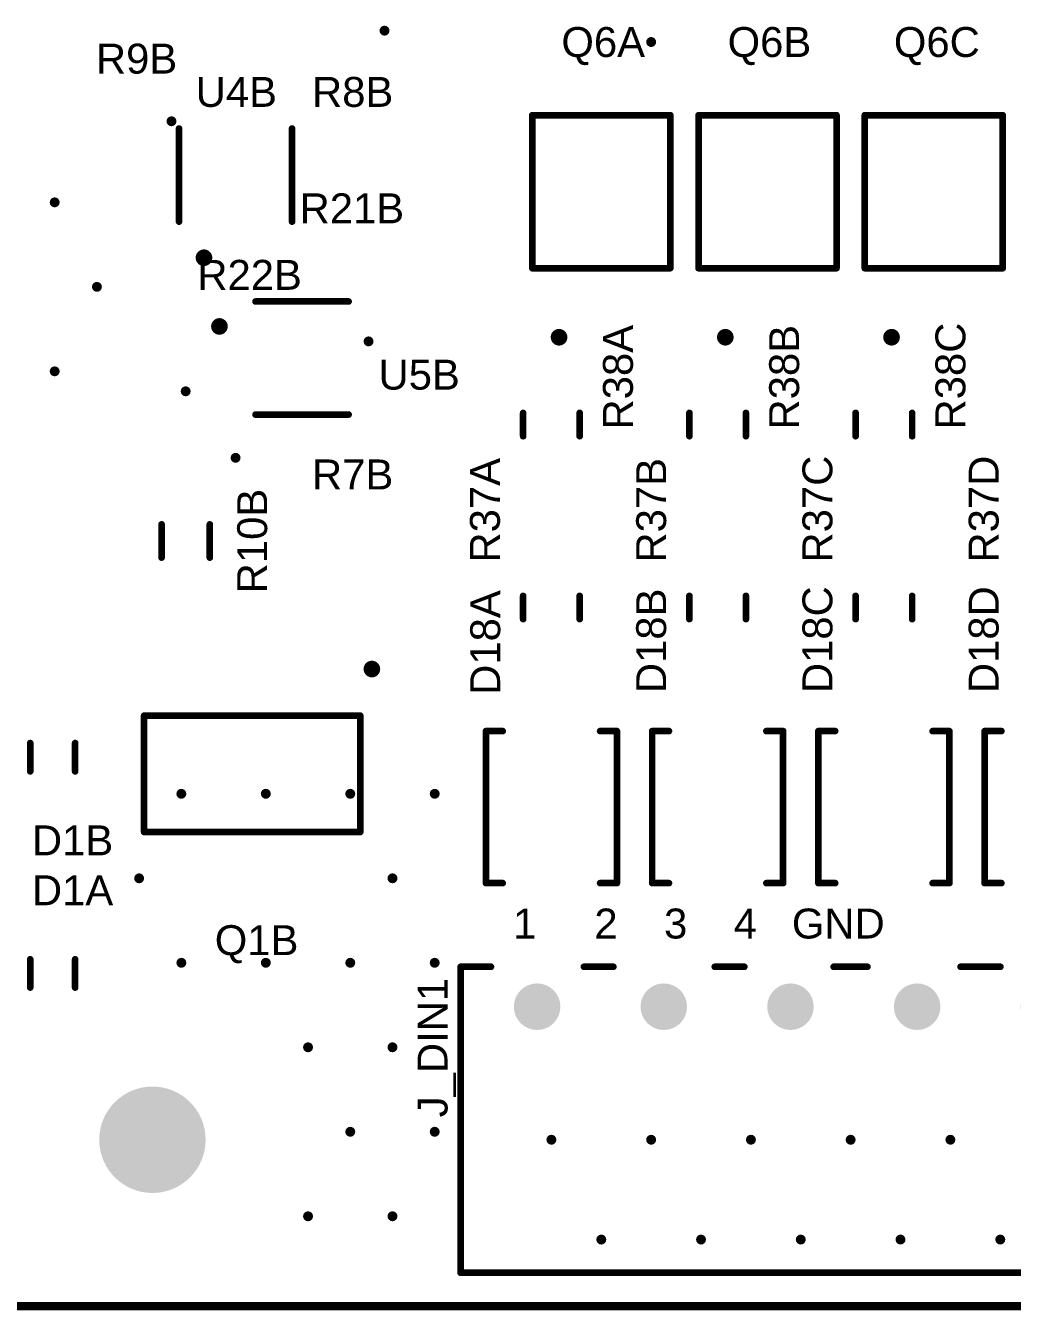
# Model space of a CAD drawing. Header units: inches. Extents: x 10 to 190, y 10 to 91.
# Drawn here: x 98.19 to 127.86, y 9.87 to 48.49 of the extents above; entities that cross this region are included whole.
import ezdxf

# ---------------------------------------------------------------- set-up
doc = ezdxf.new("R2010")
doc.units = ezdxf.units.IN
for name, color, linetype in [('Board Outline', 216, 'Continuous'), ('Pad Holes', 156, 'Continuous'), ('Top Overlay', 2, 'Continuous'), ('Via Holes', 16, 'Continuous')]:
    doc.layers.add(name, color=color, linetype=linetype)
doc.styles.add('Arial', font='', dxfattribs={"height": 0.2})
doc.styles.get('Arial').set_extended_font_data('Arial')

# ---------------------------------------------------------------- blocks, each defined once
blk = doc.blocks.new('FP_LTV_356T_D_MFG_63')
at = {"layer": 'Top Overlay'}
for points in [[(-2.3, 2.075, 0.2, 0.2, 0), (2.3, 2.075, 0.2, 0.2, 0)], [(-2.3, 2.075, 0.2, 0.2, 0), (-2.3, -2.075, 0.2, 0.2, 0)], [(2.3, 2.075, 0.2, 0.2, 0), (2.3, -2.075, 0.2, 0.2, 0)], [(-2.3, -2.075, 0.2, 0.2, 0), (2.3, -2.075, 0.2, 0.2, 0)]]:
    blk.add_lwpolyline(points, format="xyseb", dxfattribs=at)
for points in [[(-2.35, 2.075, 0.1, 0.1, 1), (-2.25, 2.075, 0.1, 0.1, 1)], [(-2.35, 2.075, 0.1, 0.1, 1), (-2.25, 2.075, 0.1, 0.1, 1)], [(2.25, 2.075, 0.1, 0.1, 1), (2.35, 2.075, 0.1, 0.1, 1)], [(2.25, 2.075, 0.1, 0.1, 1), (2.35, 2.075, 0.1, 0.1, 1)], [(-4.25, 1.27, 0.25, 0.25, 1), (-4.5, 1.27, 0.25, 0.25, 1)], [(-4.563, 1.27, 0.125, 0.125, 1), (-4.438, 1.27, 0.125, 0.125, 1)], [(-4.312, 1.27, 0.125, 0.125, 1), (-4.187, 1.27, 0.125, 0.125, 1)], [(-2.35, -2.075, 0.1, 0.1, 1), (-2.25, -2.075, 0.1, 0.1, 1)], [(-2.35, -2.075, 0.1, 0.1, 1), (-2.25, -2.075, 0.1, 0.1, 1)], [(2.25, -2.075, 0.1, 0.1, 1), (2.35, -2.075, 0.1, 0.1, 1)], [(2.25, -2.075, 0.1, 0.1, 1), (2.35, -2.075, 0.1, 0.1, 1)]]:
    blk.add_lwpolyline(points, format="xyseb", close=True, dxfattribs=at)
blk = doc.blocks.new('FP_LTV_356T_D_MFG_64')
at = {"layer": 'Top Overlay'}
for points in [[(-2.3, 2.075, 0.2, 0.2, 0), (-2.3, -2.075, 0.2, 0.2, 0)], [(-2.3, 2.075, 0.2, 0.2, 0), (2.3, 2.075, 0.2, 0.2, 0)], [(2.3, 2.075, 0.2, 0.2, 0), (2.3, -2.075, 0.2, 0.2, 0)], [(-2.3, -2.075, 0.2, 0.2, 0), (2.3, -2.075, 0.2, 0.2, 0)]]:
    blk.add_lwpolyline(points, format="xyseb", dxfattribs=at)
for points in [[(-2.35, 2.075, 0.1, 0.1, 1), (-2.25, 2.075, 0.1, 0.1, 1)], [(-2.35, 2.075, 0.1, 0.1, 1), (-2.25, 2.075, 0.1, 0.1, 1)], [(2.25, 2.075, 0.1, 0.1, 1), (2.35, 2.075, 0.1, 0.1, 1)], [(2.25, 2.075, 0.1, 0.1, 1), (2.35, 2.075, 0.1, 0.1, 1)], [(-4.25, 1.27, 0.25, 0.25, 1), (-4.5, 1.27, 0.25, 0.25, 1)], [(-4.563, 1.27, 0.125, 0.125, 1), (-4.438, 1.27, 0.125, 0.125, 1)], [(-4.312, 1.27, 0.125, 0.125, 1), (-4.187, 1.27, 0.125, 0.125, 1)], [(-2.35, -2.075, 0.1, 0.1, 1), (-2.25, -2.075, 0.1, 0.1, 1)], [(-2.35, -2.075, 0.1, 0.1, 1), (-2.25, -2.075, 0.1, 0.1, 1)], [(2.25, -2.075, 0.1, 0.1, 1), (2.35, -2.075, 0.1, 0.1, 1)], [(2.25, -2.075, 0.1, 0.1, 1), (2.35, -2.075, 0.1, 0.1, 1)]]:
    blk.add_lwpolyline(points, format="xyseb", close=True, dxfattribs=at)
blk = doc.blocks.new('FP_LTV_356T_D_MFG_65')
at = {"layer": 'Top Overlay'}
for points in [[(-2.3, 2.075, 0.2, 0.2, 0), (-2.3, -2.075, 0.2, 0.2, 0)], [(-2.3, 2.075, 0.2, 0.2, 0), (2.3, 2.075, 0.2, 0.2, 0)], [(2.3, 2.075, 0.2, 0.2, 0), (2.3, -2.075, 0.2, 0.2, 0)], [(-2.3, -2.075, 0.2, 0.2, 0), (2.3, -2.075, 0.2, 0.2, 0)]]:
    blk.add_lwpolyline(points, format="xyseb", dxfattribs=at)
for points in [[(-2.35, 2.075, 0.1, 0.1, 1), (-2.25, 2.075, 0.1, 0.1, 1)], [(-2.35, 2.075, 0.1, 0.1, 1), (-2.25, 2.075, 0.1, 0.1, 1)], [(2.25, 2.075, 0.1, 0.1, 1), (2.35, 2.075, 0.1, 0.1, 1)], [(2.25, 2.075, 0.1, 0.1, 1), (2.35, 2.075, 0.1, 0.1, 1)], [(-4.25, 1.27, 0.25, 0.25, 1), (-4.5, 1.27, 0.25, 0.25, 1)], [(-4.563, 1.27, 0.125, 0.125, 1), (-4.438, 1.27, 0.125, 0.125, 1)], [(-4.312, 1.27, 0.125, 0.125, 1), (-4.187, 1.27, 0.125, 0.125, 1)], [(-2.35, -2.075, 0.1, 0.1, 1), (-2.25, -2.075, 0.1, 0.1, 1)], [(-2.35, -2.075, 0.1, 0.1, 1), (-2.25, -2.075, 0.1, 0.1, 1)], [(2.25, -2.075, 0.1, 0.1, 1), (2.35, -2.075, 0.1, 0.1, 1)], [(2.25, -2.075, 0.1, 0.1, 1), (2.35, -2.075, 0.1, 0.1, 1)]]:
    blk.add_lwpolyline(points, format="xyseb", close=True, dxfattribs=at)
blk = doc.blocks.new('FP_SMBJ30CAHE3_52_MFG_70')
at = {"layer": 'Top Overlay'}
for points in [[(-2.285, 1.465, 0.2, 0.2, 0), (-2.285, 1.97, 0.2, 0.2, 0)], [(2.285, 1.97, 0.2, 0.2, 0), (-2.285, 1.97, 0.2, 0.2, 0)], [(2.285, 1.465, 0.2, 0.2, 0), (2.285, 1.97, 0.2, 0.2, 0)], [(-2.285, -1.97, 0.2, 0.2, 0), (-2.285, -1.465, 0.2, 0.2, 0)], [(2.285, -1.97, 0.2, 0.2, 0), (2.285, -1.465, 0.2, 0.2, 0)], [(2.285, -1.97, 0.2, 0.2, 0), (-2.285, -1.97, 0.2, 0.2, 0)]]:
    blk.add_lwpolyline(points, format="xyseb", dxfattribs=at)
for points in [[(-2.335, 1.97, 0.1, 0.1, 1), (-2.235, 1.97, 0.1, 0.1, 1)], [(-2.335, 1.97, 0.1, 0.1, 1), (-2.235, 1.97, 0.1, 0.1, 1)], [(2.235, 1.97, 0.1, 0.1, 1), (2.335, 1.97, 0.1, 0.1, 1)], [(2.235, 1.97, 0.1, 0.1, 1), (2.335, 1.97, 0.1, 0.1, 1)], [(-2.335, 1.465, 0.1, 0.1, 1), (-2.235, 1.465, 0.1, 0.1, 1)], [(2.235, 1.465, 0.1, 0.1, 1), (2.335, 1.465, 0.1, 0.1, 1)], [(-2.335, -1.465, 0.1, 0.1, 1), (-2.235, -1.465, 0.1, 0.1, 1)], [(2.235, -1.465, 0.1, 0.1, 1), (2.335, -1.465, 0.1, 0.1, 1)], [(-2.335, -1.97, 0.1, 0.1, 1), (-2.235, -1.97, 0.1, 0.1, 1)], [(-2.335, -1.97, 0.1, 0.1, 1), (-2.235, -1.97, 0.1, 0.1, 1)], [(2.235, -1.97, 0.1, 0.1, 1), (2.335, -1.97, 0.1, 0.1, 1)], [(2.235, -1.97, 0.1, 0.1, 1), (2.335, -1.97, 0.1, 0.1, 1)]]:
    blk.add_lwpolyline(points, format="xyseb", close=True, dxfattribs=at)
blk = doc.blocks.new('FP_SMBJ30CAHE3_52_MFG_71')
at = {"layer": 'Top Overlay'}
for points in [[(-2.285, 1.465, 0.2, 0.2, 0), (-2.285, 1.97, 0.2, 0.2, 0)], [(2.285, 1.97, 0.2, 0.2, 0), (-2.285, 1.97, 0.2, 0.2, 0)], [(2.285, 1.465, 0.2, 0.2, 0), (2.285, 1.97, 0.2, 0.2, 0)], [(-2.285, -1.97, 0.2, 0.2, 0), (-2.285, -1.465, 0.2, 0.2, 0)], [(2.285, -1.97, 0.2, 0.2, 0), (2.285, -1.465, 0.2, 0.2, 0)], [(2.285, -1.97, 0.2, 0.2, 0), (-2.285, -1.97, 0.2, 0.2, 0)]]:
    blk.add_lwpolyline(points, format="xyseb", dxfattribs=at)
for points in [[(-2.335, 1.97, 0.1, 0.1, 1), (-2.235, 1.97, 0.1, 0.1, 1)], [(-2.335, 1.97, 0.1, 0.1, 1), (-2.235, 1.97, 0.1, 0.1, 1)], [(2.235, 1.97, 0.1, 0.1, 1), (2.335, 1.97, 0.1, 0.1, 1)], [(2.235, 1.97, 0.1, 0.1, 1), (2.335, 1.97, 0.1, 0.1, 1)], [(-2.335, 1.465, 0.1, 0.1, 1), (-2.235, 1.465, 0.1, 0.1, 1)], [(2.235, 1.465, 0.1, 0.1, 1), (2.335, 1.465, 0.1, 0.1, 1)], [(-2.335, -1.465, 0.1, 0.1, 1), (-2.235, -1.465, 0.1, 0.1, 1)], [(2.235, -1.465, 0.1, 0.1, 1), (2.335, -1.465, 0.1, 0.1, 1)], [(-2.335, -1.97, 0.1, 0.1, 1), (-2.235, -1.97, 0.1, 0.1, 1)], [(-2.335, -1.97, 0.1, 0.1, 1), (-2.235, -1.97, 0.1, 0.1, 1)], [(2.235, -1.97, 0.1, 0.1, 1), (2.335, -1.97, 0.1, 0.1, 1)], [(2.235, -1.97, 0.1, 0.1, 1), (2.335, -1.97, 0.1, 0.1, 1)]]:
    blk.add_lwpolyline(points, format="xyseb", close=True, dxfattribs=at)
blk = doc.blocks.new('FP_SMBJ30CAHE3_52_MFG_72')
at = {"layer": 'Top Overlay'}
for points in [[(-2.285, 1.465, 0.2, 0.2, 0), (-2.285, 1.97, 0.2, 0.2, 0)], [(2.285, 1.97, 0.2, 0.2, 0), (-2.285, 1.97, 0.2, 0.2, 0)], [(2.285, 1.465, 0.2, 0.2, 0), (2.285, 1.97, 0.2, 0.2, 0)], [(-2.285, -1.97, 0.2, 0.2, 0), (-2.285, -1.465, 0.2, 0.2, 0)], [(2.285, -1.97, 0.2, 0.2, 0), (2.285, -1.465, 0.2, 0.2, 0)], [(2.285, -1.97, 0.2, 0.2, 0), (-2.285, -1.97, 0.2, 0.2, 0)]]:
    blk.add_lwpolyline(points, format="xyseb", dxfattribs=at)
for points in [[(-2.335, 1.97, 0.1, 0.1, 1), (-2.235, 1.97, 0.1, 0.1, 1)], [(-2.335, 1.97, 0.1, 0.1, 1), (-2.235, 1.97, 0.1, 0.1, 1)], [(2.235, 1.97, 0.1, 0.1, 1), (2.335, 1.97, 0.1, 0.1, 1)], [(2.235, 1.97, 0.1, 0.1, 1), (2.335, 1.97, 0.1, 0.1, 1)], [(-2.335, 1.465, 0.1, 0.1, 1), (-2.235, 1.465, 0.1, 0.1, 1)], [(2.235, 1.465, 0.1, 0.1, 1), (2.335, 1.465, 0.1, 0.1, 1)], [(-2.335, -1.465, 0.1, 0.1, 1), (-2.235, -1.465, 0.1, 0.1, 1)], [(2.235, -1.465, 0.1, 0.1, 1), (2.335, -1.465, 0.1, 0.1, 1)], [(-2.335, -1.97, 0.1, 0.1, 1), (-2.235, -1.97, 0.1, 0.1, 1)], [(-2.335, -1.97, 0.1, 0.1, 1), (-2.235, -1.97, 0.1, 0.1, 1)], [(2.235, -1.97, 0.1, 0.1, 1), (2.335, -1.97, 0.1, 0.1, 1)], [(2.235, -1.97, 0.1, 0.1, 1), (2.335, -1.97, 0.1, 0.1, 1)]]:
    blk.add_lwpolyline(points, format="xyseb", close=True, dxfattribs=at)
blk = doc.blocks.new('FP_SMBJ30CAHE3_52_MFG_73')
at = {"layer": 'Top Overlay'}
for points in [[(-2.285, 1.465, 0.2, 0.2, 0), (-2.285, 1.97, 0.2, 0.2, 0)], [(2.285, 1.97, 0.2, 0.2, 0), (-2.285, 1.97, 0.2, 0.2, 0)], [(2.285, 1.465, 0.2, 0.2, 0), (2.285, 1.97, 0.2, 0.2, 0)], [(-2.285, -1.97, 0.2, 0.2, 0), (-2.285, -1.465, 0.2, 0.2, 0)], [(2.285, -1.97, 0.2, 0.2, 0), (2.285, -1.465, 0.2, 0.2, 0)], [(2.285, -1.97, 0.2, 0.2, 0), (-2.285, -1.97, 0.2, 0.2, 0)]]:
    blk.add_lwpolyline(points, format="xyseb", dxfattribs=at)
for points in [[(-2.335, 1.97, 0.1, 0.1, 1), (-2.235, 1.97, 0.1, 0.1, 1)], [(-2.335, 1.97, 0.1, 0.1, 1), (-2.235, 1.97, 0.1, 0.1, 1)], [(2.235, 1.97, 0.1, 0.1, 1), (2.335, 1.97, 0.1, 0.1, 1)], [(2.235, 1.97, 0.1, 0.1, 1), (2.335, 1.97, 0.1, 0.1, 1)], [(-2.335, 1.465, 0.1, 0.1, 1), (-2.235, 1.465, 0.1, 0.1, 1)], [(2.235, 1.465, 0.1, 0.1, 1), (2.335, 1.465, 0.1, 0.1, 1)], [(-2.335, -1.465, 0.1, 0.1, 1), (-2.235, -1.465, 0.1, 0.1, 1)], [(2.235, -1.465, 0.1, 0.1, 1), (2.335, -1.465, 0.1, 0.1, 1)], [(-2.335, -1.97, 0.1, 0.1, 1), (-2.235, -1.97, 0.1, 0.1, 1)], [(-2.335, -1.97, 0.1, 0.1, 1), (-2.235, -1.97, 0.1, 0.1, 1)], [(2.235, -1.97, 0.1, 0.1, 1), (2.335, -1.97, 0.1, 0.1, 1)], [(2.235, -1.97, 0.1, 0.1, 1), (2.335, -1.97, 0.1, 0.1, 1)]]:
    blk.add_lwpolyline(points, format="xyseb", close=True, dxfattribs=at)
blk = doc.blocks.new('FP_C04_091_OT_IPC_A_76')
at = {"layer": 'Top Overlay'}
for points in [[(-1.4, 1.7, 0.2, 0.2, 0), (1.4, 1.7, 0.2, 0.2, 0)], [(-1.4, -1.7, 0.2, 0.2, 0), (1.4, -1.7, 0.2, 0.2, 0)]]:
    blk.add_lwpolyline(points, format="xyseb", dxfattribs=at)
for points in [[(-1.45, 1.7, 0.1, 0.1, 1), (-1.35, 1.7, 0.1, 0.1, 1)], [(1.35, 1.7, 0.1, 0.1, 1), (1.45, 1.7, 0.1, 0.1, 1)], [(-2.36, 0.95, 0.25, 0.25, 1), (-2.61, 0.95, 0.25, 0.25, 1)], [(-2.673, 0.95, 0.125, 0.125, 1), (-2.548, 0.95, 0.125, 0.125, 1)], [(-2.423, 0.95, 0.125, 0.125, 1), (-2.298, 0.95, 0.125, 0.125, 1)], [(-1.45, -1.7, 0.1, 0.1, 1), (-1.35, -1.7, 0.1, 0.1, 1)], [(1.35, -1.7, 0.1, 0.1, 1), (1.45, -1.7, 0.1, 0.1, 1)]]:
    blk.add_lwpolyline(points, format="xyseb", close=True, dxfattribs=at)
blk = doc.blocks.new('FP_C04_091_OT_IPC_A_88')
at = {"layer": 'Top Overlay'}
for points in [[(-1.4, 1.7, 0.2, 0.2, 0), (1.4, 1.7, 0.2, 0.2, 0)], [(-1.4, -1.7, 0.2, 0.2, 0), (1.4, -1.7, 0.2, 0.2, 0)]]:
    blk.add_lwpolyline(points, format="xyseb", dxfattribs=at)
for points in [[(-1.45, 1.7, 0.1, 0.1, 1), (-1.35, 1.7, 0.1, 0.1, 1)], [(1.35, 1.7, 0.1, 0.1, 1), (1.45, 1.7, 0.1, 0.1, 1)], [(-2.36, 0.95, 0.25, 0.25, 1), (-2.61, 0.95, 0.25, 0.25, 1)], [(-2.673, 0.95, 0.125, 0.125, 1), (-2.548, 0.95, 0.125, 0.125, 1)], [(-2.423, 0.95, 0.125, 0.125, 1), (-2.298, 0.95, 0.125, 0.125, 1)], [(-1.45, -1.7, 0.1, 0.1, 1), (-1.35, -1.7, 0.1, 0.1, 1)], [(1.35, -1.7, 0.1, 0.1, 1), (1.45, -1.7, 0.1, 0.1, 1)]]:
    blk.add_lwpolyline(points, format="xyseb", close=True, dxfattribs=at)
blk = doc.blocks.new('RESC3216X70X50ML20T25_118')
at = {"layer": 'Top Overlay'}
for points in [[(-0.35, 0.85, 0.2, 0.2, 0), (0.35, 0.85, 0.2, 0.2, 0)], [(-0.35, -0.85, 0.2, 0.2, 0), (0.35, -0.85, 0.2, 0.2, 0)]]:
    blk.add_lwpolyline(points, format="xyseb", dxfattribs=at)
for points in [[(-0.4, 0.85, 0.1, 0.1, 1), (-0.3, 0.85, 0.1, 0.1, 1)], [(0.3, 0.85, 0.1, 0.1, 1), (0.4, 0.85, 0.1, 0.1, 1)], [(-0.4, -0.85, 0.1, 0.1, 1), (-0.3, -0.85, 0.1, 0.1, 1)], [(0.3, -0.85, 0.1, 0.1, 1), (0.4, -0.85, 0.1, 0.1, 1)]]:
    blk.add_lwpolyline(points, format="xyseb", close=True, dxfattribs=at)
blk = doc.blocks.new('RESC3216X70X50ML20T25_119')
at = {"layer": 'Top Overlay'}
for points in [[(-0.35, 0.85, 0.2, 0.2, 0), (0.35, 0.85, 0.2, 0.2, 0)], [(-0.35, -0.85, 0.2, 0.2, 0), (0.35, -0.85, 0.2, 0.2, 0)]]:
    blk.add_lwpolyline(points, format="xyseb", dxfattribs=at)
for points in [[(-0.4, 0.85, 0.1, 0.1, 1), (-0.3, 0.85, 0.1, 0.1, 1)], [(0.3, 0.85, 0.1, 0.1, 1), (0.4, 0.85, 0.1, 0.1, 1)], [(-0.4, -0.85, 0.1, 0.1, 1), (-0.3, -0.85, 0.1, 0.1, 1)], [(0.3, -0.85, 0.1, 0.1, 1), (0.4, -0.85, 0.1, 0.1, 1)]]:
    blk.add_lwpolyline(points, format="xyseb", close=True, dxfattribs=at)
blk = doc.blocks.new('RESC3216X70X50ML20T25_120')
at = {"layer": 'Top Overlay'}
for points in [[(-0.35, 0.85, 0.2, 0.2, 0), (0.35, 0.85, 0.2, 0.2, 0)], [(-0.35, -0.85, 0.2, 0.2, 0), (0.35, -0.85, 0.2, 0.2, 0)]]:
    blk.add_lwpolyline(points, format="xyseb", dxfattribs=at)
for points in [[(-0.4, 0.85, 0.1, 0.1, 1), (-0.3, 0.85, 0.1, 0.1, 1)], [(0.3, 0.85, 0.1, 0.1, 1), (0.4, 0.85, 0.1, 0.1, 1)], [(-0.4, -0.85, 0.1, 0.1, 1), (-0.3, -0.85, 0.1, 0.1, 1)], [(0.3, -0.85, 0.1, 0.1, 1), (0.4, -0.85, 0.1, 0.1, 1)]]:
    blk.add_lwpolyline(points, format="xyseb", close=True, dxfattribs=at)
blk = doc.blocks.new('RESC3216X70X50ML20T25_122')
at = {"layer": 'Top Overlay'}
for points in [[(-0.35, 0.85, 0.2, 0.2, 0), (0.35, 0.85, 0.2, 0.2, 0)], [(-0.35, -0.85, 0.2, 0.2, 0), (0.35, -0.85, 0.2, 0.2, 0)]]:
    blk.add_lwpolyline(points, format="xyseb", dxfattribs=at)
for points in [[(-0.4, 0.85, 0.1, 0.1, 1), (-0.3, 0.85, 0.1, 0.1, 1)], [(0.3, 0.85, 0.1, 0.1, 1), (0.4, 0.85, 0.1, 0.1, 1)], [(-0.4, -0.85, 0.1, 0.1, 1), (-0.3, -0.85, 0.1, 0.1, 1)], [(0.3, -0.85, 0.1, 0.1, 1), (0.4, -0.85, 0.1, 0.1, 1)]]:
    blk.add_lwpolyline(points, format="xyseb", close=True, dxfattribs=at)
blk = doc.blocks.new('RESC3216X70X50ML20T25_123')
at = {"layer": 'Top Overlay'}
for points in [[(-0.35, 0.85, 0.2, 0.2, 0), (0.35, 0.85, 0.2, 0.2, 0)], [(-0.35, -0.85, 0.2, 0.2, 0), (0.35, -0.85, 0.2, 0.2, 0)]]:
    blk.add_lwpolyline(points, format="xyseb", dxfattribs=at)
for points in [[(-0.4, 0.85, 0.1, 0.1, 1), (-0.3, 0.85, 0.1, 0.1, 1)], [(0.3, 0.85, 0.1, 0.1, 1), (0.4, 0.85, 0.1, 0.1, 1)], [(-0.4, -0.85, 0.1, 0.1, 1), (-0.3, -0.85, 0.1, 0.1, 1)], [(0.3, -0.85, 0.1, 0.1, 1), (0.4, -0.85, 0.1, 0.1, 1)]]:
    blk.add_lwpolyline(points, format="xyseb", close=True, dxfattribs=at)
blk = doc.blocks.new('RESC3216X70X50ML20T25_124')
at = {"layer": 'Top Overlay'}
for points in [[(-0.35, 0.85, 0.2, 0.2, 0), (0.35, 0.85, 0.2, 0.2, 0)], [(-0.35, -0.85, 0.2, 0.2, 0), (0.35, -0.85, 0.2, 0.2, 0)]]:
    blk.add_lwpolyline(points, format="xyseb", dxfattribs=at)
for points in [[(-0.4, 0.85, 0.1, 0.1, 1), (-0.3, 0.85, 0.1, 0.1, 1)], [(0.3, 0.85, 0.1, 0.1, 1), (0.4, 0.85, 0.1, 0.1, 1)], [(-0.4, -0.85, 0.1, 0.1, 1), (-0.3, -0.85, 0.1, 0.1, 1)], [(0.3, -0.85, 0.1, 0.1, 1), (0.4, -0.85, 0.1, 0.1, 1)]]:
    blk.add_lwpolyline(points, format="xyseb", close=True, dxfattribs=at)
blk = doc.blocks.new('RESC3216X70X50NL05T20_128')
at = {"layer": 'Top Overlay'}
for points in [[(0.5, 0.725, 0.2, 0.2, 0), (-0.5, 0.725, 0.2, 0.2, 0)], [(0.5, -0.725, 0.2, 0.2, 0), (-0.5, -0.725, 0.2, 0.2, 0)]]:
    blk.add_lwpolyline(points, format="xyseb", dxfattribs=at)
for points in [[(-0.55, 0.725, 0.1, 0.1, 1), (-0.45, 0.725, 0.1, 0.1, 1)], [(0.45, 0.725, 0.1, 0.1, 1), (0.55, 0.725, 0.1, 0.1, 1)], [(-0.55, -0.725, 0.1, 0.1, 1), (-0.45, -0.725, 0.1, 0.1, 1)], [(0.45, -0.725, 0.1, 0.1, 1), (0.55, -0.725, 0.1, 0.1, 1)]]:
    blk.add_lwpolyline(points, format="xyseb", close=True, dxfattribs=at)
blk = doc.blocks.new('ONSC_SOT_223_4_318E_04_V_167')
at = {"layer": 'Top Overlay'}
for points in [[(-3.025, 3.6, 0.25, 0.25, 1), (-3.275, 3.6, 0.25, 0.25, 1)], [(-3.337, 3.6, 0.125, 0.125, 1), (-3.212, 3.6, 0.125, 0.125, 1)], [(-3.087, 3.6, 0.125, 0.125, 1), (-2.962, 3.6, 0.125, 0.125, 1)], [(-1.8, 3.25, 0.1, 0.1, 1), (-1.7, 3.25, 0.1, 0.1, 1)], [(-1.8, 3.25, 0.1, 0.1, 1), (-1.7, 3.25, 0.1, 0.1, 1)], [(1.7, 3.25, 0.1, 0.1, 1), (1.8, 3.25, 0.1, 0.1, 1)], [(1.7, 3.25, 0.1, 0.1, 1), (1.8, 3.25, 0.1, 0.1, 1)], [(-1.8, -3.2, 0.1, 0.1, 1), (-1.7, -3.2, 0.1, 0.1, 1)], [(-1.8, -3.25, 0.1, 0.1, 1), (-1.7, -3.25, 0.1, 0.1, 1)], [(1.7, -3.25, 0.1, 0.1, 1), (1.8, -3.25, 0.1, 0.1, 1)], [(1.7, -3.25, 0.1, 0.1, 1), (1.8, -3.25, 0.1, 0.1, 1)]]:
    blk.add_lwpolyline(points, format="xyseb", close=True, dxfattribs=at)
for points in [[(1.75, 3.25, 0.2, 0.2, 0), (-1.75, 3.25, 0.2, 0.2, 0)], [(-1.75, -3.2, 0.2, 0.2, 0), (-1.75, 3.25, 0.2, 0.2, 0)], [(1.75, -3.25, 0.2, 0.2, 0), (1.75, 3.25, 0.2, 0.2, 0)], [(1.75, -3.25, 0.2, 0.2, 0), (-1.75, -3.25, 0.2, 0.2, 0)]]:
    blk.add_lwpolyline(points, format="xyseb", dxfattribs=at)
blk = doc.blocks.new('15EDGRC_3_81_05P_173')
at = {"layer": 'Pad Holes'}
h = blk.add_hatch(color=7, dxfattribs=at)
edge = h.paths.add_edge_path()
edge.add_arc((0, 0), 0.7, 0, 360)
h = blk.add_hatch(color=7, dxfattribs=at)
edge = h.paths.add_edge_path()
edge.add_arc((3.81, 0), 0.7, 0, 360)
h = blk.add_hatch(color=7, dxfattribs=at)
edge = h.paths.add_edge_path()
edge.add_arc((7.62, 0), 0.7, 0, 360)
h = blk.add_hatch(color=7, dxfattribs=at)
edge = h.paths.add_edge_path()
edge.add_arc((11.43, 0), 0.7, 0, 360)
h = blk.add_hatch(color=7, dxfattribs=at)
edge = h.paths.add_edge_path()
edge.add_arc((15.24, 0), 0.7, 0, 360)
at = {"layer": 'Top Overlay'}
for points in [[(17.526, 8, 0.2, 0.2, 0), (-2.3, 8, 0.2, 0.2, 0)], [(-2.295, -1.2, 0.2, 0.2, 0), (-2.3, 8, 0.2, 0.2, 0)], [(17.54, 8, 0.2, 0.2, 0), (17.54, -1.2, 0.2, 0.2, 0)], [(-1.495, -1.2, 0.2, 0.2, 0), (-2.295, -1.2, 0.2, 0.2, 0)], [(2.505, -1.2, 0.2, 0.2, 0), (1.305, -1.2, 0.2, 0.2, 0)], [(6.321, -1.2, 0.2, 0.2, 0), (5.305, -1.2, 0.2, 0.2, 0)], [(9.897, -1.2, 0.2, 0.2, 0), (9.008, -1.2, 0.2, 0.2, 0)], [(13.834, -1.2, 0.2, 0.2, 0), (12.945, -1.2, 0.2, 0.2, 0)], [(17.517, -1.2, 0.2, 0.2, 0), (16.628, -1.2, 0.2, 0.2, 0)], [(-0.1, -1.7, 0.1, 0.1, -1), (-0.1, -1.6, 0.1, 0.1, 0)], [(-0.1, -1.6, 0.1, 0.1, -1), (-0.1, -1.7, 0.1, 0.1, 0)], [(-0.1, -1.6, 0.1, 0.1, -1), (-0.1, -1.7, 0.1, 0.1, 0)]]:
    blk.add_lwpolyline(points, format="xyseb", dxfattribs=at)
for points in [[(-2.35, 8, 0.1, 0.1, 1), (-2.25, 8, 0.1, 0.1, 1)], [(-2.35, 8, 0.1, 0.1, 1), (-2.25, 8, 0.1, 0.1, 1)], [(17.476, 8, 0.1, 0.1, 1), (17.576, 8, 0.1, 0.1, 1)], [(17.49, 8, 0.1, 0.1, 1), (17.59, 8, 0.1, 0.1, 1)], [(-2.345, -1.2, 0.1, 0.1, 1), (-2.245, -1.2, 0.1, 0.1, 1)], [(-2.345, -1.2, 0.1, 0.1, 1), (-2.245, -1.2, 0.1, 0.1, 1)], [(-1.545, -1.2, 0.1, 0.1, 1), (-1.445, -1.2, 0.1, 0.1, 1)], [(1.255, -1.2, 0.1, 0.1, 1), (1.355, -1.2, 0.1, 0.1, 1)], [(2.455, -1.2, 0.1, 0.1, 1), (2.555, -1.2, 0.1, 0.1, 1)], [(5.255, -1.2, 0.1, 0.1, 1), (5.355, -1.2, 0.1, 0.1, 1)], [(6.271, -1.2, 0.1, 0.1, 1), (6.371, -1.2, 0.1, 0.1, 1)], [(8.958, -1.2, 0.1, 0.1, 1), (9.058, -1.2, 0.1, 0.1, 1)], [(9.847, -1.2, 0.1, 0.1, 1), (9.947, -1.2, 0.1, 0.1, 1)], [(12.895, -1.2, 0.1, 0.1, 1), (12.995, -1.2, 0.1, 0.1, 1)], [(13.784, -1.2, 0.1, 0.1, 1), (13.884, -1.2, 0.1, 0.1, 1)], [(16.578, -1.2, 0.1, 0.1, 1), (16.678, -1.2, 0.1, 0.1, 1)], [(17.467, -1.2, 0.1, 0.1, 1), (17.567, -1.2, 0.1, 0.1, 1)], [(17.49, -1.2, 0.1, 0.1, 1), (17.59, -1.2, 0.1, 0.1, 1)], [(-0.125, -1.6, 0.05, 0.05, 1), (-0.075, -1.6, 0.05, 0.05, 1)], [(-0.125, -1.6, 0.05, 0.05, 1), (-0.075, -1.6, 0.05, 0.05, 1)], [(-0.125, -1.6, 0.05, 0.05, 1), (-0.075, -1.6, 0.05, 0.05, 1)], [(-0.125, -1.7, 0.05, 0.05, 1), (-0.075, -1.7, 0.05, 0.05, 1)], [(-0.125, -1.7, 0.05, 0.05, 1), (-0.075, -1.7, 0.05, 0.05, 1)], [(-0.125, -1.7, 0.05, 0.05, 1), (-0.075, -1.7, 0.05, 0.05, 1)]]:
    blk.add_lwpolyline(points, format="xyseb", close=True, dxfattribs=at)
blk = doc.blocks.new('FP_SOD323_CA_MFG_191')
at = {"layer": 'Top Overlay'}
for points in [[(0.425, 0.675, 0.2, 0.2, 0), (-0.425, 0.675, 0.2, 0.2, 0)], [(0.425, -0.675, 0.2, 0.2, 0), (-0.425, -0.675, 0.2, 0.2, 0)]]:
    blk.add_lwpolyline(points, format="xyseb", dxfattribs=at)
for points in [[(-0.475, 0.675, 0.1, 0.1, 1), (-0.375, 0.675, 0.1, 0.1, 1)], [(0.375, 0.675, 0.1, 0.1, 1), (0.475, 0.675, 0.1, 0.1, 1)], [(-0.475, -0.675, 0.1, 0.1, 1), (-0.375, -0.675, 0.1, 0.1, 1)], [(0.375, -0.675, 0.1, 0.1, 1), (0.475, -0.675, 0.1, 0.1, 1)]]:
    blk.add_lwpolyline(points, format="xyseb", close=True, dxfattribs=at)
blk = doc.blocks.new('FP_SOD323_CA_MFG_192')
at = {"layer": 'Top Overlay'}
for points in [[(0.425, 0.675, 0.2, 0.2, 0), (-0.425, 0.675, 0.2, 0.2, 0)], [(0.425, -0.675, 0.2, 0.2, 0), (-0.425, -0.675, 0.2, 0.2, 0)]]:
    blk.add_lwpolyline(points, format="xyseb", dxfattribs=at)
for points in [[(-0.475, 0.675, 0.1, 0.1, 1), (-0.375, 0.675, 0.1, 0.1, 1)], [(0.375, 0.675, 0.1, 0.1, 1), (0.475, 0.675, 0.1, 0.1, 1)], [(-0.475, -0.675, 0.1, 0.1, 1), (-0.375, -0.675, 0.1, 0.1, 1)], [(0.375, -0.675, 0.1, 0.1, 1), (0.475, -0.675, 0.1, 0.1, 1)]]:
    blk.add_lwpolyline(points, format="xyseb", close=True, dxfattribs=at)

msp = doc.modelspace()

# ---------------------------------------------------------------- hatches: boundary and pattern name
at = {"layer": 'Pad Holes'}
h = msp.add_hatch(color=7, dxfattribs=at)
edge = h.paths.add_edge_path()
edge.add_arc((102, 15), 1.6, 0, 360)
at = {"layer": 'Via Holes'}
h = msp.add_hatch(color=7, dxfattribs=at)
edge = h.paths.add_edge_path()
edge.add_arc((108.98, 48.341), 0.15, 0, 360)
h = msp.add_hatch(color=7, dxfattribs=at)
edge = h.paths.add_edge_path()
edge.add_arc((117, 48), 0.15, 0, 360)
h = msp.add_hatch(color=7, dxfattribs=at)
edge = h.paths.add_edge_path()
edge.add_arc((102.573, 45.618), 0.15, 0, 360)
h = msp.add_hatch(color=7, dxfattribs=at)
edge = h.paths.add_edge_path()
edge.add_arc((99.06, 43.18), 0.15, 0, 360)
h = msp.add_hatch(color=7, dxfattribs=at)
edge = h.paths.add_edge_path()
edge.add_arc((100.33, 40.64), 0.15, 0, 360)
h = msp.add_hatch(color=7, dxfattribs=at)
edge = h.paths.add_edge_path()
edge.add_arc((108.5, 39), 0.15, 0, 360)
h = msp.add_hatch(color=7, dxfattribs=at)
edge = h.paths.add_edge_path()
edge.add_arc((99.06, 38.1), 0.15, 0, 360)
h = msp.add_hatch(color=7, dxfattribs=at)
edge = h.paths.add_edge_path()
edge.add_arc((103, 37.5), 0.15, 0, 360)
h = msp.add_hatch(color=7, dxfattribs=at)
edge = h.paths.add_edge_path()
edge.add_arc((104.5, 35.5), 0.15, 0, 360)
h = msp.add_hatch(color=7, dxfattribs=at)
edge = h.paths.add_edge_path()
edge.add_arc((102.87, 25.4), 0.15, 0, 360)
h = msp.add_hatch(color=7, dxfattribs=at)
edge = h.paths.add_edge_path()
edge.add_arc((105.41, 25.4), 0.15, 0, 360)
h = msp.add_hatch(color=7, dxfattribs=at)
edge = h.paths.add_edge_path()
edge.add_arc((107.95, 25.4), 0.15, 0, 360)
h = msp.add_hatch(color=7, dxfattribs=at)
edge = h.paths.add_edge_path()
edge.add_arc((110.49, 25.4), 0.15, 0, 360)
h = msp.add_hatch(color=7, dxfattribs=at)
edge = h.paths.add_edge_path()
edge.add_arc((101.6, 22.86), 0.15, 0, 360)
h = msp.add_hatch(color=7, dxfattribs=at)
edge = h.paths.add_edge_path()
edge.add_arc((109.22, 22.86), 0.15, 0, 360)
h = msp.add_hatch(color=7, dxfattribs=at)
edge = h.paths.add_edge_path()
edge.add_arc((102.87, 20.32), 0.15, 0, 360)
h = msp.add_hatch(color=7, dxfattribs=at)
edge = h.paths.add_edge_path()
edge.add_arc((105.41, 20.32), 0.15, 0, 360)
h = msp.add_hatch(color=7, dxfattribs=at)
edge = h.paths.add_edge_path()
edge.add_arc((107.95, 20.32), 0.15, 0, 360)
h = msp.add_hatch(color=7, dxfattribs=at)
edge = h.paths.add_edge_path()
edge.add_arc((110.49, 20.32), 0.15, 0, 360)
h = msp.add_hatch(color=7, dxfattribs=at)
edge = h.paths.add_edge_path()
edge.add_arc((106.68, 17.78), 0.15, 0, 360)
h = msp.add_hatch(color=7, dxfattribs=at)
edge = h.paths.add_edge_path()
edge.add_arc((109.22, 17.78), 0.15, 0, 360)
h = msp.add_hatch(color=7, dxfattribs=at)
edge = h.paths.add_edge_path()
edge.add_arc((107.95, 15.24), 0.15, 0, 360)
h = msp.add_hatch(color=7, dxfattribs=at)
edge = h.paths.add_edge_path()
edge.add_arc((110.49, 15.24), 0.15, 0, 360)
h = msp.add_hatch(color=7, dxfattribs=at)
edge = h.paths.add_edge_path()
edge.add_arc((114, 15), 0.15, 0, 360)
h = msp.add_hatch(color=7, dxfattribs=at)
edge = h.paths.add_edge_path()
edge.add_arc((117, 15), 0.15, 0, 360)
h = msp.add_hatch(color=7, dxfattribs=at)
edge = h.paths.add_edge_path()
edge.add_arc((120, 15), 0.15, 0, 360)
h = msp.add_hatch(color=7, dxfattribs=at)
edge = h.paths.add_edge_path()
edge.add_arc((123, 15), 0.15, 0, 360)
h = msp.add_hatch(color=7, dxfattribs=at)
edge = h.paths.add_edge_path()
edge.add_arc((126, 15), 0.15, 0, 360)
h = msp.add_hatch(color=7, dxfattribs=at)
edge = h.paths.add_edge_path()
edge.add_arc((106.68, 12.7), 0.15, 0, 360)
h = msp.add_hatch(color=7, dxfattribs=at)
edge = h.paths.add_edge_path()
edge.add_arc((109.22, 12.7), 0.15, 0, 360)
h = msp.add_hatch(color=7, dxfattribs=at)
edge = h.paths.add_edge_path()
edge.add_arc((115.5, 12), 0.15, 0, 360)
h = msp.add_hatch(color=7, dxfattribs=at)
edge = h.paths.add_edge_path()
edge.add_arc((118.5, 12), 0.15, 0, 360)
h = msp.add_hatch(color=7, dxfattribs=at)
edge = h.paths.add_edge_path()
edge.add_arc((121.5, 12), 0.15, 0, 360)
h = msp.add_hatch(color=7, dxfattribs=at)
edge = h.paths.add_edge_path()
edge.add_arc((124.5, 12), 0.15, 0, 360)
h = msp.add_hatch(color=7, dxfattribs=at)
edge = h.paths.add_edge_path()
edge.add_arc((127.5, 12), 0.15, 0, 360)

# ---------------------------------------------------------------- linework, layer by layer
at = {"layer": 'Board Outline'}
msp.add_lwpolyline([(10, 10, 0.254, 0.254, 0), (190, 10, 0.254, 0.254, 0)], format="xyseb", dxfattribs=at)

# ---------------------------------------------------------------- block references
for name, p, rotation in [('FP_LTV_356T_D_MFG_65', (115.5, 43.5), 90), ('FP_LTV_356T_D_MFG_64', (120.5, 43.5), 90), ('FP_LTV_356T_D_MFG_63', (125.5, 43.5), 90), ('FP_C04_091_OT_IPC_A_88', (104.5, 44), 90), ('RESC3216X70X50ML20T25_120', (114, 36.5), 90), ('RESC3216X70X50ML20T25_119', (119, 36.5), 90), ('RESC3216X70X50ML20T25_118', (124, 36.5), 90), ('RESC3216X70X50NL05T20_128', (103, 33), 270), ('RESC3216X70X50ML20T25_124', (114, 31), 90), ('RESC3216X70X50ML20T25_123', (119, 31), 90), ('RESC3216X70X50ML20T25_122', (124, 31), 90), ('ONSC_SOT_223_4_318E_04_V_167', (105, 26), 270), ('FP_SMBJ30CAHE3_52_MFG_73', (114, 25), 270), ('FP_SMBJ30CAHE3_52_MFG_72', (119, 25), 270), ('FP_SMBJ30CAHE3_52_MFG_71', (124, 25), 270), ('FP_SMBJ30CAHE3_52_MFG_70', (129, 25), 270), ('FP_SOD323_CA_MFG_191', (99, 26.5), 270), ('FP_SOD323_CA_MFG_192', (99, 20), 270), ('15EDGRC_3_81_05P_173', (128.81, 19), 180)]:
    msp.add_blockref(name, p, dxfattribs=dict(rotation=rotation))
msp.add_blockref('FP_C04_091_OT_IPC_A_76', (106.5, 38.5))

# ---------------------------------------------------------------- texts
at = {"layer": 'Top Overlay', "style": 'Arial'}
for s, p in [('Q6A', (114.3, 47.55)), ('Q6B', (119.3, 47.55)), ('Q6C', (124.3, 47.55)), ('R9B', (100.3, 47.05)), ('U4B', (103.3, 46.05)), ('R8B', (106.8, 46.05)), ('R21B', (106.426, 42.55)), ('R22B', (103.351, 40.55)), ('U5B', (108.8, 37.55)), ('R7B', (106.8, 34.55)), ('D1B', (98.375, 23.55)), ('D1A', (98.375, 22.05)), (' 1     2    3    4   GND', (112.497, 21.05)), ('Q1B', (103.875, 20.55))]:
    msp.add_text(s, height=0.9, dxfattribs=at).set_placement(p)
for s, p in [('R38A', (116.45, 36.351)), ('R38B', (121.45, 36.351)), ('R38C', (126.45, 36.351)), ('R37A', (112.45, 32.351)), ('R37B', (117.45, 32.351)), ('R37C', (122.45, 32.351)), ('R37D', (127.45, 32.351)), ('R10B', (105.45, 31.426)), ('D18A', (112.459, 28.374)), ('D18B', (117.45, 28.426)), ('D18C', (122.45, 28.426)), ('D18D', (127.45, 28.426)), ('J_DIN1', (110.875, 15.676))]:
    msp.add_text(s, height=0.9, rotation=90, dxfattribs=at).set_placement(p)

doc.saveas('drawing.dxf')
